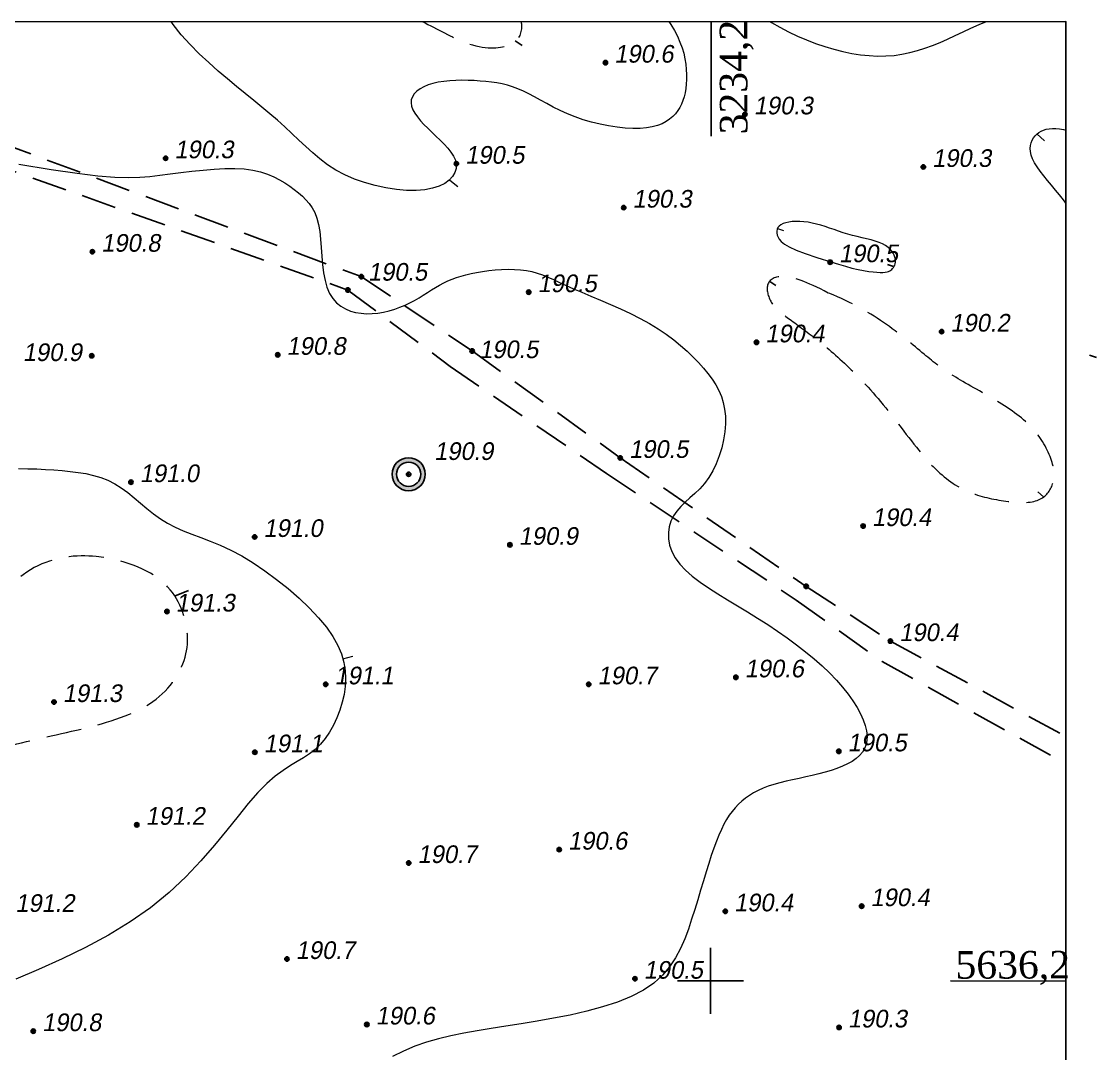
# Model space of a CAD drawing. Header units: millimetres. Extents: x 0 to 6474735, y 0 to 11273163.
# Drawn here: x 3234075.1 to 3234270, y 5636186.8 to 5636374 of the extents above; entities that cross this region are included whole.
import ezdxf
from ezdxf.enums import TextEntityAlignment as Align

# ---------------------------------------------------------------- set-up
doc = ezdxf.new("R2010")
doc.units = ezdxf.units.MM
doc.header["$PDMODE"] = 32
doc.header["$PDSIZE"] = 0.8
doc.linetypes.add('DASHED2', pattern=[9.525, 6.35, -3.175])
for name, color, linetype in [('ВЫСОТЫ', 7, 'Continuous'), ('ЗАРАМОЧНОЕ ОФ.', 7, 'Continuous'), ('кресты', 7, 'Continuous'), ('ОШИБКИ', 7, 'Continuous'), ('ПИКЕТЫ', 7, 'Continuous'), ('ПРОМЫШЛЕННЫЕ', 7, 'Continuous'), ('ПУНКТЫ', 7, 'Continuous'), ('РЕЛЬЕФ', 7, 'Continuous'), ('ТОКА_СТ', 1, 'Continuous')]:
    doc.layers.add(name, color=color, linetype=linetype)
doc.styles.add('grad', font='grad.shx')
doc.styles.add('universw', font='universw.shx', dxfattribs={"oblique": 10})
doc.styles.add('user', font='symeteo.shx', dxfattribs={"height": 2.5})

# ---------------------------------------------------------------- blocks, each defined once
blk = doc.blocks.new('89_1')
h = blk.add_hatch(color=256)
h.paths.add_polyline_path([(-1.5, 0, 1), (1.5, 0, 1)])
h.paths.add_polyline_path([(1.1, 0, -1), (-1.1, 0, -1)], flags=16)
h.paths.add_polyline_path([(0.062, 0, -1), (-0.062, 0, -1)], flags=0)
for radius in [1.5, 1.1, 0.0622]:
    blk.add_circle((0, 0), radius)
at = {"color": 7, "linetype": 'Continuous', "style": 'grad', "oblique": 10, "width": 0.7}
for tag, p in [('P37', (6.482, 0.163)), ('P4', (6.45, -2.939))]:
    blk.add_attdef(tag, text='', height=2.5, dxfattribs=at).set_placement(p, align=Align.CENTER)
at = {"color": 7, "linetype": 'Continuous', "style": 'user', "flags": 8}
blk.add_attdef('ddddd', (2.533, -1.136), '', height=2.5, dxfattribs=at)
blk = doc.blocks.new('piket')
at = {"layer": 'ПИКЕТЫ', "linetype": 'Continuous'}
h = blk.add_hatch(color=7, dxfattribs=at)
edge = h.paths.add_edge_path()
edge.add_arc((0, 0), 0.3, 0, 360)
at = {"layer": 'ПИКЕТЫ', "color": 7, "linetype": 'Continuous'}
blk.add_circle((0, 0), 0.3, dxfattribs=at)
at = {"layer": 'ВЫСОТЫ', "style": 'universw', "oblique": 6}
blk.add_attdef('H', (1.88, -0.23), '', height=2, dxfattribs=at)
at = {"layer": 'ТОКА_СТ', "style": 'universw', "oblique": 6, "flags": 1}
blk.add_attdef('POINT', text='', height=2, dxfattribs=at).set_placement((0, -2.79), align=Align.CENTER)
blk = doc.blocks.new('POINTINV')
at = {"layer": 'ПУНКТЫ', "color": 0, "linetype": 'Continuous'}
blk.add_point((0, 0), dxfattribs=at)
at = {"layer": 'ВЫСОТЫ', "color": 0, "style": 'grad', "width": 0.7}
blk.add_attdef('POINT_H', (1.6, -0.8), '', height=1.65, dxfattribs=at)
at = {"layer": 'ОШИБКИ', "color": 0, "linetype": 'Continuous', "style": 'grad', "width": 0.7, "flags": 1}
blk.add_attdef('POINT_MX', text='', height=1.65, dxfattribs=at).set_placement((-4.2077, 4.453385), align=Align.RIGHT)
blk.add_attdef('POINT_MY', (2.8923, 4.253385), '', height=1.65, dxfattribs=at)

msp = doc.modelspace()

# ---------------------------------------------------------------- linework, layer by layer
at = {"color": 7, "lineweight": 18}
msp.add_lwpolyline([(3233108.398, 5636373.935), (3234264.428, 5636373.965), (3234264.435, 5634883.717), (3233108.432, 5634883.638)], close=True, dxfattribs=at)
at = {"color": 7, "linetype": 'Continuous'}
msp.add_lwpolyline([(3233108.398, 5636373.935), (3234264.428, 5636373.965), (3234264.428, 5634993.959), (3233893.929, 5634993.934), (3233893.929, 5634883.692), (3233108.432, 5634883.692)], close=True, dxfattribs=at)
at = {"layer": 'кресты', "color": 3, "linetype": 'Continuous'}
for p, q in [((3234200, 5636194), (3234200, 5636206)), ((3234194, 5636200), (3234206, 5636200))]:
    msp.add_line(p, q, dxfattribs=at)
at = {"layer": 'кресты', "color": 7, "linetype": 'Continuous'}
msp.add_line((3234243.497, 5636199.98), (3234264.404, 5636199.957), dxfattribs=at)
msp.add_lwpolyline([(3234200.159, 5636353.193), (3234200.159, 5636373.973)], dxfattribs=at)
at = {"layer": 'ПИКЕТЫ', "color": 7, "linetype": 'DASHED2'}
for points in [[(3234030.523, 5636373.959), (3234059.23, 5636351.97), (3234134.29, 5636325.28), (3234152.8, 5636311.42), (3234181.15, 5636292.03), (3234215.56, 5636269.05), (3234231.11, 5636257.9), (3234264.428, 5636239.331)], [(3234038.016, 5636373.959), (3234061.93, 5636355.49), (3234136.72, 5636327.7), (3234156.82, 5636314.22), (3234183.66, 5636294.83), (3234217.34, 5636271.54), (3234232.62, 5636261.61), (3234264.428, 5636244.32)]]:
    msp.add_lwpolyline(points, dxfattribs=at)
at = {"layer": 'ПИКЕТЫ', "color": 34, "linetype": 'Continuous', "lineweight": 13}
for points in [[(3234074.679, 5636348.114), (3234080.485, 5636347.148), (3234085.197, 5636346.456), (3234088.988, 5636346.001), (3234092.031, 5636345.75), (3234094.499, 5636345.667), (3234096.567, 5636345.718), (3234098.407, 5636345.867), (3234100.193, 5636346.08), (3234102.063, 5636346.324), (3234104.016, 5636346.578), (3234106.018, 5636346.822), (3234108.032, 5636347.037), (3234110.024, 5636347.204), (3234111.957, 5636347.304), (3234113.796, 5636347.318), (3234115.505, 5636347.228), (3234117.058, 5636347.018), (3234118.46, 5636346.702), (3234119.728, 5636346.295), (3234120.875, 5636345.815), (3234121.917, 5636345.279), (3234122.868, 5636344.704), (3234123.743, 5636344.106), (3234124.558, 5636343.503), (3234125.324, 5636342.905), (3234126.039, 5636342.297), (3234126.697, 5636341.657), (3234127.294, 5636340.961), (3234127.825, 5636340.188), (3234128.284, 5636339.315), (3234128.665, 5636338.321), (3234128.965, 5636337.183), (3234129.182, 5636335.889), (3234129.339, 5636334.471), (3234129.461, 5636332.973), (3234129.576, 5636331.437), (3234129.71, 5636329.905), (3234129.889, 5636328.421), (3234130.141, 5636327.028), (3234130.491, 5636325.767), (3234130.96, 5636324.673), (3234131.541, 5636323.744), (3234132.222, 5636322.97), (3234132.99, 5636322.341), (3234133.832, 5636321.845), (3234134.735, 5636321.472), (3234135.686, 5636321.212), (3234136.673, 5636321.055), (3234137.683, 5636320.989), (3234138.708, 5636321.009), (3234139.737, 5636321.106), (3234140.763, 5636321.275), (3234141.777, 5636321.508), (3234142.769, 5636321.799), (3234143.732, 5636322.14), (3234144.657, 5636322.525), (3234145.536, 5636322.947), (3234146.375, 5636323.397), (3234147.18, 5636323.865), (3234147.956, 5636324.343), (3234148.712, 5636324.822), (3234149.452, 5636325.292), (3234150.184, 5636325.745), (3234150.914, 5636326.171), (3234151.649, 5636326.564), (3234152.396, 5636326.922), (3234153.165, 5636327.249), (3234153.963, 5636327.547), (3234154.799, 5636327.816), (3234155.682, 5636328.059), (3234156.619, 5636328.279), (3234157.619, 5636328.476), (3234158.686, 5636328.652), (3234159.806, 5636328.802), (3234160.962, 5636328.92), (3234162.136, 5636328.999), (3234163.31, 5636329.034), (3234164.466, 5636329.018), (3234165.586, 5636328.945), (3234166.653, 5636328.809), (3234167.657, 5636328.606), (3234168.619, 5636328.336), (3234169.57, 5636328.004), (3234170.539, 5636327.612), (3234171.557, 5636327.164), (3234172.654, 5636326.661), (3234173.859, 5636326.109), (3234175.202, 5636325.508), (3234176.703, 5636324.864), (3234178.337, 5636324.176), (3234180.068, 5636323.446), (3234181.861, 5636322.675), (3234183.681, 5636321.865), (3234185.49, 5636321.017), (3234187.256, 5636320.131), (3234188.94, 5636319.209), (3234190.516, 5636318.254), (3234191.98, 5636317.27), (3234193.339, 5636316.264), (3234194.597, 5636315.243), (3234195.759, 5636314.212), (3234196.829, 5636313.18), (3234197.814, 5636312.151), (3234198.719, 5636311.132), (3234199.545, 5636310.127), (3234200.29, 5636309.125), (3234200.947, 5636308.112), (3234201.51, 5636307.073), (3234201.973, 5636305.995), (3234202.33, 5636304.864), (3234202.576, 5636303.665), (3234202.705, 5636302.385), (3234202.711, 5636301.017), (3234202.599, 5636299.583), (3234202.373, 5636298.113), (3234202.038, 5636296.637), (3234201.599, 5636295.185), (3234201.061, 5636293.787), (3234200.429, 5636292.472), (3234199.708, 5636291.271), (3234198.906, 5636290.203), (3234198.048, 5636289.25), (3234197.162, 5636288.382), (3234196.277, 5636287.572), (3234195.42, 5636286.79), (3234194.62, 5636286.007), (3234193.904, 5636285.196), (3234193.302, 5636284.326), (3234192.838, 5636283.377), (3234192.525, 5636282.357), (3234192.375, 5636281.28), (3234192.398, 5636280.161), (3234192.605, 5636279.015), (3234193.006, 5636277.857), (3234193.612, 5636276.702), (3234194.434, 5636275.565), (3234195.475, 5636274.456), (3234196.714, 5636273.372), (3234198.123, 5636272.305), (3234199.672, 5636271.245), (3234201.335, 5636270.185), (3234203.083, 5636269.117), (3234204.887, 5636268.032), (3234206.719, 5636266.922), (3234208.553, 5636265.781), (3234210.374, 5636264.61), (3234212.167, 5636263.412), (3234213.919, 5636262.19), (3234215.617, 5636260.947), (3234217.247, 5636259.687), (3234218.795, 5636258.411), (3234220.248, 5636257.124), (3234221.594, 5636255.83), (3234222.828, 5636254.536), (3234223.947, 5636253.253), (3234224.947, 5636251.99), (3234225.826, 5636250.756), (3234226.58, 5636249.561), (3234227.206, 5636248.415), (3234227.701, 5636247.326), (3234228.062, 5636246.304), (3234228.292, 5636245.347), (3234228.391, 5636244.454), (3234228.363, 5636243.622), (3234228.21, 5636242.85), (3234227.934, 5636242.135), (3234227.537, 5636241.476), (3234227.022, 5636240.87), (3234226.392, 5636240.315), (3234225.656, 5636239.808), (3234224.826, 5636239.345), (3234223.912, 5636238.921), (3234222.925, 5636238.533), (3234221.875, 5636238.177), (3234220.774, 5636237.849), (3234219.631, 5636237.545), (3234218.459, 5636237.26), (3234217.269, 5636236.989), (3234216.075, 5636236.725), (3234214.89, 5636236.462), (3234213.725, 5636236.192), (3234212.595, 5636235.91), (3234211.512, 5636235.608), (3234210.489, 5636235.281), (3234209.536, 5636234.923), (3234208.651, 5636234.531), (3234207.828, 5636234.105), (3234207.064, 5636233.642), (3234206.353, 5636233.142), (3234205.69, 5636232.603), (3234205.07, 5636232.024), (3234204.488, 5636231.404), (3234203.939, 5636230.74), (3234203.419, 5636230.024), (3234202.922, 5636229.246), (3234202.443, 5636228.396), (3234201.978, 5636227.466), (3234201.522, 5636226.444), (3234201.069, 5636225.322), (3234200.615, 5636224.09), (3234200.156, 5636222.742), (3234199.688, 5636221.289), (3234199.21, 5636219.744), (3234198.719, 5636218.123), (3234198.214, 5636216.44), (3234197.692, 5636214.709), (3234197.152, 5636212.944), (3234196.59, 5636211.16), (3234196, 5636209.372), (3234195.346, 5636207.599), (3234194.588, 5636205.858), (3234193.687, 5636204.17), (3234192.602, 5636202.553), (3234191.294, 5636201.027), (3234189.721, 5636199.61), (3234187.844, 5636198.321), (3234185.64, 5636197.175), (3234183.152, 5636196.163), (3234180.441, 5636195.274), (3234177.569, 5636194.493), (3234174.595, 5636193.808), (3234171.582, 5636193.207), (3234168.589, 5636192.676), (3234165.678, 5636192.203), (3234162.898, 5636191.773), (3234160.249, 5636191.365), (3234157.718, 5636190.957), (3234155.295, 5636190.527), (3234152.968, 5636190.051), (3234150.725, 5636189.508), (3234148.553, 5636188.874), (3234146.443, 5636188.129), (3234144.384, 5636187.255), (3234142.382, 5636186.269)], [(3234074.6, 5636292.9), (3234076.305, 5636292.879), (3234077.933, 5636292.823), (3234079.501, 5636292.742), (3234081.024, 5636292.642), (3234082.519, 5636292.529), (3234083.984, 5636292.391), (3234085.417, 5636292.212), (3234086.817, 5636291.976), (3234088.181, 5636291.667), (3234089.505, 5636291.27), (3234090.789, 5636290.769), (3234092.028, 5636290.148), (3234093.224, 5636289.398), (3234094.39, 5636288.544), (3234095.541, 5636287.618), (3234096.692, 5636286.649), (3234097.859, 5636285.67), (3234099.057, 5636284.713), (3234100.303, 5636283.808), (3234101.611, 5636282.987), (3234102.995, 5636282.269), (3234104.459, 5636281.625), (3234106.006, 5636281.016), (3234107.637, 5636280.4), (3234109.355, 5636279.736), (3234111.162, 5636278.983), (3234113.059, 5636278.102), (3234115.05, 5636277.05), (3234117.127, 5636275.801), (3234119.253, 5636274.376), (3234121.379, 5636272.811), (3234123.46, 5636271.141), (3234125.448, 5636269.401), (3234127.297, 5636267.628), (3234128.959, 5636265.855), (3234130.387, 5636264.118), (3234131.545, 5636262.445), (3234132.445, 5636260.834), (3234133.106, 5636259.276), (3234133.551, 5636257.761), (3234133.8, 5636256.279), (3234133.875, 5636254.823), (3234133.798, 5636253.381), (3234133.589, 5636251.945), (3234133.267, 5636250.51), (3234132.84, 5636249.09), (3234132.314, 5636247.705), (3234131.693, 5636246.374), (3234130.984, 5636245.115), (3234130.19, 5636243.949), (3234129.318, 5636242.893), (3234128.373, 5636241.968), (3234127.358, 5636241.177), (3234126.271, 5636240.469), (3234125.107, 5636239.775), (3234123.861, 5636239.029), (3234122.529, 5636238.164), (3234121.106, 5636237.112), (3234119.588, 5636235.806), (3234117.971, 5636234.178), (3234116.244, 5636232.185), (3234114.381, 5636229.874), (3234112.35, 5636227.316), (3234110.118, 5636224.58), (3234107.654, 5636221.738), (3234104.925, 5636218.859), (3234101.899, 5636216.014), (3234098.544, 5636213.273), (3234094.848, 5636210.695), (3234090.881, 5636208.288), (3234086.731, 5636206.051), (3234082.488, 5636203.981), (3234078.24, 5636202.075), (3234074.079, 5636200.329)]]:
    msp.add_lwpolyline(points, dxfattribs=at)
at = {"layer": 'ПИКЕТЫ', "color": 34, "linetype": 'DASHED2', "lineweight": 9}
msp.add_open_spline([(3234073.5, 5636271.98), (3234080.096, 5636278.572), (3234098.21, 5636276.529), (3234105.103, 5636267.724), (3234105.886, 5636257.993), (3234098.949, 5636248.934), (3234084.179, 5636245.131), (3234069.521, 5636242.112), (3234058.444, 5636237.19), (3234047.077, 5636231.008), (3234036.089, 5636231.392), (3234028.722, 5636237.321), (3234028.327, 5636246.198), (3234040.761, 5636253.498), (3234055.293, 5636255.637), (3234066.348, 5636264.273), (3234073.5, 5636271.98)], degree=3, dxfattribs=at)
at = {"layer": 'РЕЛЬЕФ', "color": 34, "linetype": 'Continuous', "lineweight": 13}
for points in [[(3234192.465, 5636373.963), (3234192.832, 5636373.404), (3234193.462, 5636372.342), (3234194.013, 5636371.292), (3234194.48, 5636370.251), (3234194.86, 5636369.22), (3234195.158, 5636368.201), (3234195.381, 5636367.2), (3234195.534, 5636366.221), (3234195.627, 5636365.268), (3234195.664, 5636364.346), (3234195.653, 5636363.459), (3234195.602, 5636362.612), (3234195.514, 5636361.808), (3234195.389, 5636361.046), (3234195.222, 5636360.325), (3234195.011, 5636359.642), (3234194.751, 5636358.995), (3234194.439, 5636358.383), (3234194.072, 5636357.803), (3234193.645, 5636357.253), (3234193.156, 5636356.734), (3234192.595, 5636356.251), (3234191.954, 5636355.813), (3234191.224, 5636355.426), (3234190.398, 5636355.1), (3234189.465, 5636354.841), (3234188.419, 5636354.658), (3234187.249, 5636354.559), (3234185.953, 5636354.55), (3234184.553, 5636354.628), (3234183.074, 5636354.788), (3234181.545, 5636355.026), (3234179.991, 5636355.339), (3234178.441, 5636355.72), (3234176.92, 5636356.166), (3234175.456, 5636356.672), (3234174.07, 5636357.232), (3234172.76, 5636357.831), (3234171.519, 5636358.454), (3234170.339, 5636359.083), (3234169.214, 5636359.702), (3234168.136, 5636360.295), (3234167.098, 5636360.845), (3234166.092, 5636361.337), (3234165.111, 5636361.758), (3234164.147, 5636362.11), (3234163.191, 5636362.401), (3234162.235, 5636362.637), (3234161.271, 5636362.826), (3234160.29, 5636362.975), (3234159.284, 5636363.09), (3234158.245, 5636363.179), (3234157.167, 5636363.247), (3234156.063, 5636363.289), (3234154.947, 5636363.302), (3234153.834, 5636363.28), (3234152.739, 5636363.217), (3234151.678, 5636363.108), (3234150.664, 5636362.949), (3234149.714, 5636362.734), (3234148.84, 5636362.459), (3234148.055, 5636362.127), (3234147.366, 5636361.743), (3234146.786, 5636361.311), (3234146.322, 5636360.836), (3234145.985, 5636360.323), (3234145.784, 5636359.775), (3234145.73, 5636359.198), (3234145.828, 5636358.595), (3234146.065, 5636357.97), (3234146.426, 5636357.325), (3234146.893, 5636356.663), (3234147.451, 5636355.987), (3234148.082, 5636355.298), (3234148.771, 5636354.6), (3234149.502, 5636353.896), (3234150.255, 5636353.187), (3234151.005, 5636352.473), (3234151.726, 5636351.755), (3234152.389, 5636351.031), (3234152.968, 5636350.301), (3234153.435, 5636349.566), (3234153.763, 5636348.823), (3234153.924, 5636348.074), (3234153.896, 5636347.32), (3234153.673, 5636346.578), (3234153.256, 5636345.867), (3234152.644, 5636345.207), (3234151.837, 5636344.616), (3234150.835, 5636344.114), (3234149.637, 5636343.721), (3234148.243, 5636343.455), (3234146.66, 5636343.332), (3234144.923, 5636343.351), (3234143.077, 5636343.507), (3234141.164, 5636343.795), (3234139.228, 5636344.21), (3234137.311, 5636344.747), (3234135.458, 5636345.401), (3234133.711, 5636346.167), (3234132.102, 5636347.039), (3234130.616, 5636348.002), (3234129.229, 5636349.042), (3234127.915, 5636350.144), (3234126.647, 5636351.292), (3234125.401, 5636352.472), (3234124.15, 5636353.668), (3234122.87, 5636354.865), (3234121.538, 5636356.052), (3234120.152, 5636357.237), (3234118.714, 5636358.433), (3234117.224, 5636359.651), (3234115.685, 5636360.904), (3234114.099, 5636362.203), (3234112.466, 5636363.562), (3234110.788, 5636364.993), (3234109.073, 5636366.506), (3234107.357, 5636368.103), (3234105.68, 5636369.789), (3234104.084, 5636371.563), (3234102.611, 5636373.428), (3234102.255, 5636373.961)], [(3234152.747, 5636345.2), (3234154.223, 5636344.071)], [(3234221.833, 5636330.406), (3234223.186, 5636329.956), (3234224.461, 5636329.577), (3234225.652, 5636329.264), (3234226.755, 5636329.011), (3234227.764, 5636328.813), (3234228.676, 5636328.665), (3234229.484, 5636328.561), (3234230.184, 5636328.496), (3234230.775, 5636328.466), (3234231.266, 5636328.467), (3234231.671, 5636328.498), (3234232.003, 5636328.557), (3234232.274, 5636328.641), (3234232.498, 5636328.749), (3234232.689, 5636328.878), (3234232.858, 5636329.026), (3234233.017, 5636329.191), (3234233.164, 5636329.374), (3234233.293, 5636329.577), (3234233.4, 5636329.798), (3234233.481, 5636330.041), (3234233.529, 5636330.305), (3234233.542, 5636330.592), (3234233.513, 5636330.902), (3234233.438, 5636331.235), (3234233.312, 5636331.584), (3234233.129, 5636331.944), (3234232.886, 5636332.305), (3234232.575, 5636332.662), (3234232.194, 5636333.006), (3234231.735, 5636333.33), (3234231.195, 5636333.627), (3234230.571, 5636333.892), (3234229.873, 5636334.131), (3234229.115, 5636334.349), (3234228.31, 5636334.556), (3234227.471, 5636334.758), (3234226.611, 5636334.963), (3234225.744, 5636335.179), (3234224.883, 5636335.413), (3234224.038, 5636335.669), (3234223.21, 5636335.942), (3234222.397, 5636336.223), (3234221.595, 5636336.503), (3234220.803, 5636336.772), (3234220.019, 5636337.022), (3234219.239, 5636337.245), (3234218.461, 5636337.43), (3234217.686, 5636337.57), (3234216.921, 5636337.665), (3234216.178, 5636337.716), (3234215.467, 5636337.723), (3234214.799, 5636337.686), (3234214.184, 5636337.606), (3234213.633, 5636337.484), (3234213.158, 5636337.321), (3234212.766, 5636337.117), (3234212.457, 5636336.876), (3234212.23, 5636336.602), (3234212.082, 5636336.298), (3234212.012, 5636335.969), (3234212.017, 5636335.619), (3234212.095, 5636335.25), (3234212.244, 5636334.868), (3234212.475, 5636334.472), (3234212.845, 5636334.053), (3234213.426, 5636333.597), (3234214.289, 5636333.092), (3234215.505, 5636332.525), (3234217.145, 5636331.882), (3234219.279, 5636331.15), (3234221.979, 5636330.316)], [(3234212.144, 5636336.438), (3234213.261, 5636336.087)], [(3234133.351, 5636258.393), (3234135.19, 5636258.88), (3234135.19, 5636258.88)]]:
    msp.add_lwpolyline(points, dxfattribs=at)
at = {"layer": 'РЕЛЬЕФ', "color": 34, "linetype": 'Continuous', "lineweight": 18}
for points in [[(3234210.835, 5636373.964), (3234211.094, 5636373.795), (3234212.593, 5636372.918), (3234214.155, 5636372.095), (3234215.765, 5636371.328), (3234217.407, 5636370.624), (3234219.066, 5636369.986), (3234220.726, 5636369.42), (3234222.374, 5636368.929), (3234224.005, 5636368.517), (3234225.617, 5636368.185), (3234227.206, 5636367.937), (3234228.77, 5636367.775), (3234230.305, 5636367.701), (3234231.81, 5636367.718), (3234233.28, 5636367.828), (3234234.716, 5636368.033), (3234236.123, 5636368.324), (3234237.508, 5636368.693), (3234238.879, 5636369.133), (3234240.244, 5636369.633), (3234241.609, 5636370.187), (3234242.983, 5636370.784), (3234244.372, 5636371.417), (3234245.784, 5636372.076), (3234247.221, 5636372.744), (3234248.685, 5636373.404), (3234250.003, 5636373.965)], [(3234264.428, 5636341.049), (3234263.963, 5636341.629), (3234263.247, 5636342.524), (3234262.523, 5636343.41), (3234261.796, 5636344.288), (3234261.085, 5636345.151), (3234260.407, 5636345.995), (3234259.78, 5636346.815), (3234259.221, 5636347.605), (3234258.748, 5636348.36), (3234258.378, 5636349.076), (3234258.125, 5636349.748), (3234257.981, 5636350.375), (3234257.938, 5636350.959), (3234257.983, 5636351.499), (3234258.106, 5636351.997), (3234258.296, 5636352.451), (3234258.543, 5636352.864), (3234258.836, 5636353.236), (3234259.166, 5636353.566), (3234259.533, 5636353.853), (3234259.938, 5636354.096), (3234260.384, 5636354.292), (3234260.871, 5636354.438), (3234261.402, 5636354.535), (3234261.979, 5636354.578), (3234262.602, 5636354.567), (3234263.274, 5636354.5), (3234263.989, 5636354.373), (3234264.428, 5636354.263)], [(3234259.165, 5636353.577), (3234260.538, 5636352.345)]]:
    msp.add_lwpolyline(points, dxfattribs=at)
at = {"layer": 'РЕЛЬЕФ', "color": 34, "linetype": 'Continuous'}
for points in [[(3234164.585, 5636370.494), (3234165.874, 5636369.635)], [(3234233.205, 5636329.548), (3234232.118, 5636329.892)], [(3234210.744, 5636326.808), (3234211.825, 5636326.087)], [(3234268.68, 5636313.49), (3234269.967, 5636313.055)], [(3234260.378, 5636287.797), (3234259.305, 5636288.666)], [(3234102.879, 5636269.748), (3234105.374, 5636270.817)]]:
    msp.add_lwpolyline(points, dxfattribs=at)
at = {"layer": 'РЕЛЬЕФ', "color": 34, "linetype": 'DASHED2', "lineweight": 9}
msp.add_open_spline([(3234147.777, 5636373.962), (3234150.525, 5636372.589), (3234157.577, 5636368.62), (3234164.258, 5636369.317), (3234165.872, 5636371.517), (3234165.814, 5636373.498), (3234165.736, 5636373.962)], degree=3, knots=[3.3716028, 3.3716028, 3.3716028, 3.3716028, 4, 5, 6, 6.2870573, 6.2870573, 6.2870573, 6.2870573], dxfattribs=at)
msp.add_open_spline([(3234221.338, 5636324.733), (3234217.406, 5636326.849), (3234212.325, 5636328.542), (3234209.603, 5636326.245), (3234211.176, 5636322.314), (3234213.112, 5636320.863), (3234218.495, 5636316.994), (3234224.484, 5636312.096), (3234231.682, 5636304.417), (3234239.339, 5636293.681), (3234245.452, 5636288.737), (3234252.184, 5636287.021), (3234259.328, 5636286.334), (3234262.144, 5636289.287), (3234262.625, 5636293.2), (3234259.396, 5636299.998), (3234252.734, 5636304.872), (3234243.598, 5636309.747), (3234239.614, 5636312.837), (3234232.333, 5636319.085), (3234225.739, 5636322.999), (3234221.48, 5636324.715)], degree=3, dxfattribs=at)

# ---------------------------------------------------------------- block references
at = {"layer": 'ПИКЕТЫ', "color": 4}
ref = msp.add_blockref('piket', (3234180.97, 5636366.51, 190.59), dxfattribs=dict(at, xscale=1.333333333333333, yscale=1.333333333333333, zscale=1.333333333333333))
ref.add_attrib('H', '190.6', (3234182.57, 5636366.51, 190.59), dxfattribs={"layer": 'ВЫСОТЫ', "height": 3.2, "style": 'universw', "oblique": 10})
ref = msp.add_blockref('piket', (3234206.25, 5636357.13, 190.26), dxfattribs=dict(at, xscale=1.333333333333333, yscale=1.333333333333333, zscale=1.333333333333333))
ref.add_attrib('H', '190.3', (3234207.85, 5636357.13, 190.26), dxfattribs={"layer": 'ВЫСОТЫ', "height": 3.2, "style": 'universw', "oblique": 10})
ref = msp.add_blockref('piket', (3234101.25, 5636349.17, 190.3), dxfattribs=dict(at, xscale=1.333333333333333, yscale=1.333333333333333, zscale=1.333333333333333))
ref.add_attrib('H', '190.3', (3234102.85, 5636349.17, 190.3), dxfattribs={"layer": 'ВЫСОТЫ', "height": 3.2, "style": 'universw', "oblique": 10})
ref = msp.add_blockref('piket', (3234153.95, 5636348.18, 190.5), dxfattribs=dict(at, xscale=1.333333333333333, yscale=1.333333333333333, zscale=1.333333333333333))
ref.add_attrib('H', '190.5', (3234155.55, 5636348.18, 190.5), dxfattribs={"layer": 'ВЫСОТЫ', "height": 3.2, "style": 'universw', "oblique": 10})
ref = msp.add_blockref('piket', (3234238.58, 5636347.6, 190.28), dxfattribs=dict(at, xscale=1.333333333333333, yscale=1.333333333333333, zscale=1.333333333333333))
ref.add_attrib('H', '190.3', (3234240.18, 5636347.6, 190.28), dxfattribs={"layer": 'ВЫСОТЫ', "height": 3.2, "style": 'universw', "oblique": 10})
ref = msp.add_blockref('piket', (3234184.28, 5636340.22, 190.25), dxfattribs=dict(at, xscale=1.333333333333333, yscale=1.333333333333333, zscale=1.333333333333333))
ref.add_attrib('H', '190.3', (3234185.88, 5636340.22, 190.25), dxfattribs={"layer": 'ВЫСОТЫ', "height": 3.2, "style": 'universw', "oblique": 10})
ref = msp.add_blockref('piket', (3234087.98, 5636332.22, 190.81), dxfattribs=dict(at, xscale=1.333333333333333, yscale=1.333333333333333, zscale=1.333333333333333))
ref.add_attrib('H', '190.8', (3234089.58, 5636332.22, 190.81), dxfattribs={"layer": 'ВЫСОТЫ', "height": 3.2, "style": 'universw', "oblique": 10})
ref = msp.add_blockref('piket', (3234221.69, 5636330.32, 190.5), dxfattribs=dict(at, xscale=1.333333333333333, yscale=1.333333333333333, zscale=1.333333333333333))
ref.add_attrib('H', '190.5', (3234223.29, 5636330.32, 190.5), dxfattribs={"layer": 'ВЫСОТЫ', "height": 3.2, "style": 'universw', "oblique": 10})
ref = msp.add_blockref('piket', (3234136.72, 5636327.7, 190.47), dxfattribs=dict(at, xscale=1.333333333333333, yscale=1.333333333333333, zscale=1.333333333333333))
ref.add_attrib('H', '190.5', (3234137.927, 5636326.971, 190.47), dxfattribs={"layer": 'ВЫСОТЫ', "height": 3.2, "style": 'universw', "oblique": 10})
ref = msp.add_blockref('piket', (3234167.07, 5636324.89, 190.52), dxfattribs=dict(at, xscale=1.333333333333333, yscale=1.333333333333333, zscale=1.333333333333333))
ref.add_attrib('H', '190.5', (3234168.67, 5636324.89, 190.52), dxfattribs={"layer": 'ВЫСОТЫ', "height": 3.2, "style": 'universw', "oblique": 10})
at = {"layer": 'ПИКЕТЫ', "color": 4, "xscale": 1.333333333333333, "yscale": 1.333333333333333, "zscale": 1.333333333333333}
for p in [(3234134.29, 5636325.28, 190.48), (3234217.34, 5636271.54, 190.34)]:
    msp.add_blockref('piket', p, dxfattribs=at)
at = {"layer": 'ПИКЕТЫ', "color": 4}
ref = msp.add_blockref('piket', (3234241.887, 5636317.739, 190.54), dxfattribs=dict(at, xscale=1.333333333333333, yscale=1.333333333333333, zscale=1.333333333333333))
ref.add_attrib('H', '190.2', (3234243.487, 5636317.739, 190.54), dxfattribs={"layer": 'ВЫСОТЫ', "height": 3.2, "style": 'universw', "oblique": 10})
ref = msp.add_blockref('piket', (3234208.34, 5636315.79, 190.37), dxfattribs=dict(at, xscale=1.333333333333333, yscale=1.333333333333333, zscale=1.333333333333333))
ref.add_attrib('H', '190.4', (3234209.94, 5636315.79, 190.37), dxfattribs={"layer": 'ВЫСОТЫ', "height": 3.2, "style": 'universw', "oblique": 10})
ref = msp.add_blockref('piket', (3234087.87, 5636313.35, 190.85), dxfattribs=dict(at, xscale=1.333333333333333, yscale=1.333333333333333, zscale=1.333333333333333))
ref.add_attrib('H', '190.9', (3234075.37, 5636312.395, 190.85), dxfattribs={"layer": 'ВЫСОТЫ', "height": 3.2, "style": 'universw', "oblique": 10})
ref = msp.add_blockref('piket', (3234121.57, 5636313.53, 190.82), dxfattribs=dict(at, xscale=1.333333333333333, yscale=1.333333333333333, zscale=1.333333333333333))
ref.add_attrib('H', '190.8', (3234123.17, 5636313.53, 190.82), dxfattribs={"layer": 'ВЫСОТЫ', "height": 3.2, "style": 'universw', "oblique": 10})
ref = msp.add_blockref('piket', (3234156.82, 5636314.22, 190.53), dxfattribs=dict(at, xscale=1.333333333333333, yscale=1.333333333333333, zscale=1.333333333333333))
ref.add_attrib('H', '190.5', (3234158.076, 5636312.922, 190.53), dxfattribs={"layer": 'ВЫСОТЫ', "height": 3.2, "style": 'universw', "oblique": 10})
ref = msp.add_blockref('piket', (3234183.66, 5636294.83, 190.52), dxfattribs=dict(at, xscale=1.333333333333333, yscale=1.333333333333333, zscale=1.333333333333333))
ref.add_attrib('H', '190.5', (3234185.26, 5636294.83, 190.52), dxfattribs={"layer": 'ВЫСОТЫ', "height": 3.2, "style": 'universw', "oblique": 10})
ref = msp.add_blockref('piket', (3234094.97, 5636290.44, 190.99), dxfattribs=dict(at, xscale=1.333333333333333, yscale=1.333333333333333, zscale=1.333333333333333))
ref.add_attrib('H', '191.0', (3234096.57, 5636290.44, 190.99), dxfattribs={"layer": 'ВЫСОТЫ', "height": 3.2, "style": 'universw', "oblique": 10})
ref = msp.add_blockref('piket', (3234227.67, 5636282.47, 190.4), dxfattribs=dict(at, xscale=1.333333333333333, yscale=1.333333333333333, zscale=1.333333333333333))
ref.add_attrib('H', '190.4', (3234229.27, 5636282.47, 190.4), dxfattribs={"layer": 'ВЫСОТЫ', "height": 3.2, "style": 'universw', "oblique": 10})
ref = msp.add_blockref('piket', (3234117.39, 5636280.5, 190.96), dxfattribs=dict(at, xscale=1.333333333333333, yscale=1.333333333333333, zscale=1.333333333333333))
ref.add_attrib('H', '191.0', (3234118.99, 5636280.5, 190.96), dxfattribs={"layer": 'ВЫСОТЫ', "height": 3.2, "style": 'universw', "oblique": 10})
ref = msp.add_blockref('piket', (3234163.65, 5636279.07, 190.86), dxfattribs=dict(at, xscale=1.333333333333333, yscale=1.333333333333333, zscale=1.333333333333333))
ref.add_attrib('H', '190.9', (3234165.25, 5636279.07, 190.86), dxfattribs={"layer": 'ВЫСОТЫ', "height": 3.2, "style": 'universw', "oblique": 10})
ref = msp.add_blockref('piket', (3234101.49, 5636266.98, 191.3), dxfattribs=dict(at, xscale=1.333333333333333, yscale=1.333333333333333, zscale=1.333333333333333))
ref.add_attrib('H', '191.3', (3234103.09, 5636266.98, 191.3), dxfattribs={"layer": 'ВЫСОТЫ', "height": 3.2, "style": 'universw', "oblique": 10})
ref = msp.add_blockref('piket', (3234232.62, 5636261.61, 190.35), dxfattribs=dict(at, xscale=1.333333333333333, yscale=1.333333333333333, zscale=1.333333333333333))
ref.add_attrib('H', '190.4', (3234234.22, 5636261.61, 190.35), dxfattribs={"layer": 'ВЫСОТЫ', "height": 3.2, "style": 'universw', "oblique": 10})
ref = msp.add_blockref('piket', (3234130.27, 5636253.77, 191.07), dxfattribs=dict(at, xscale=1.333333333333333, yscale=1.333333333333333, zscale=1.333333333333333))
ref.add_attrib('H', '191.1', (3234131.87, 5636253.77, 191.07), dxfattribs={"layer": 'ВЫСОТЫ', "height": 3.2, "style": 'universw', "oblique": 10})
ref = msp.add_blockref('piket', (3234177.946, 5636253.777, 190.54), dxfattribs=dict(at, xscale=1.333333333333333, yscale=1.333333333333333, zscale=1.333333333333333))
ref.add_attrib('H', '190.7', (3234179.546, 5636253.777, 190.54), dxfattribs={"layer": 'ВЫСОТЫ', "height": 3.2, "style": 'universw', "oblique": 10})
ref = msp.add_blockref('piket', (3234204.61, 5636255.04, 190.59), dxfattribs=dict(at, xscale=1.333333333333333, yscale=1.333333333333333, zscale=1.333333333333333))
ref.add_attrib('H', '190.6', (3234206.21, 5636255.04, 190.59), dxfattribs={"layer": 'ВЫСОТЫ', "height": 3.2, "style": 'universw', "oblique": 10})
ref = msp.add_blockref('piket', (3234081.02, 5636250.56, 191.3), dxfattribs=dict(at, xscale=1.333333333333333, yscale=1.333333333333333, zscale=1.333333333333333))
ref.add_attrib('H', '191.3', (3234082.62, 5636250.56, 191.3), dxfattribs={"layer": 'ВЫСОТЫ', "height": 3.2, "style": 'universw', "oblique": 10})
ref = msp.add_blockref('piket', (3234117.43, 5636241.45, 191.13), dxfattribs=dict(at, xscale=1.333333333333333, yscale=1.333333333333333, zscale=1.333333333333333))
ref.add_attrib('H', '191.1', (3234119.03, 5636241.45, 191.13), dxfattribs={"layer": 'ВЫСОТЫ', "height": 3.2, "style": 'universw', "oblique": 10})
ref = msp.add_blockref('piket', (3234223.26, 5636241.62, 190.52), dxfattribs=dict(at, xscale=1.333333333333333, yscale=1.333333333333333, zscale=1.333333333333333))
ref.add_attrib('H', '190.5', (3234224.86, 5636241.62, 190.52), dxfattribs={"layer": 'ВЫСОТЫ', "height": 3.2, "style": 'universw', "oblique": 10})
ref = msp.add_blockref('piket', (3234096.03, 5636228.3, 191.19), dxfattribs=dict(at, xscale=1.333333333333333, yscale=1.333333333333333, zscale=1.333333333333333))
ref.add_attrib('H', '191.2', (3234097.63, 5636228.3, 191.19), dxfattribs={"layer": 'ВЫСОТЫ', "height": 3.2, "style": 'universw', "oblique": 10})
ref = msp.add_blockref('piket', (3234172.59, 5636223.8, 190.57), dxfattribs=dict(at, xscale=1.333333333333333, yscale=1.333333333333333, zscale=1.333333333333333))
ref.add_attrib('H', '190.6', (3234174.19, 5636223.8, 190.57), dxfattribs={"layer": 'ВЫСОТЫ', "height": 3.2, "style": 'universw', "oblique": 10})
ref = msp.add_blockref('piket', (3234145.323, 5636221.37, 190.54), dxfattribs=dict(at, xscale=1.333333333333333, yscale=1.333333333333333, zscale=1.333333333333333))
ref.add_attrib('H', '190.7', (3234146.923, 5636221.37, 190.54), dxfattribs={"layer": 'ВЫСОТЫ', "height": 3.2, "style": 'universw', "oblique": 10})
ref = msp.add_blockref('piket', (3234202.68, 5636212.61, 190.41), dxfattribs=dict(at, xscale=1.333333333333333, yscale=1.333333333333333, zscale=1.333333333333333))
ref.add_attrib('H', '190.4', (3234204.28, 5636212.61, 190.41), dxfattribs={"layer": 'ВЫСОТЫ', "height": 3.2, "style": 'universw', "oblique": 10})
ref = msp.add_blockref('piket', (3234227.403, 5636213.547, 190.54), dxfattribs=dict(at, xscale=1.333333333333333, yscale=1.333333333333333, zscale=1.333333333333333))
ref.add_attrib('H', '190.4', (3234229.003, 5636213.547, 190.54), dxfattribs={"layer": 'ВЫСОТЫ', "height": 3.2, "style": 'universw', "oblique": 10})
ref = msp.add_blockref('piket', (3234072.42, 5636212.51, 191.21), dxfattribs=dict(at, xscale=1.333333333333333, yscale=1.333333333333333, zscale=1.333333333333333))
ref.add_attrib('H', '191.2', (3234074.02, 5636212.51, 191.21), dxfattribs={"layer": 'ВЫСОТЫ', "height": 3.2, "style": 'universw', "oblique": 10})
ref = msp.add_blockref('piket', (3234123.24, 5636203.968, 190.54), dxfattribs=dict(at, xscale=1.333333333333333, yscale=1.333333333333333, zscale=1.333333333333333))
ref.add_attrib('H', '190.7', (3234124.84, 5636203.968, 190.54), dxfattribs={"layer": 'ВЫСОТЫ', "height": 3.2, "style": 'universw', "oblique": 10})
ref = msp.add_blockref('piket', (3234186.31, 5636200.39, 190.51), dxfattribs=dict(at, xscale=1.333333333333333, yscale=1.333333333333333, zscale=1.333333333333333))
ref.add_attrib('H', '190.5', (3234187.91, 5636200.39, 190.51), dxfattribs={"layer": 'ВЫСОТЫ', "height": 3.2, "style": 'universw', "oblique": 10})
ref = msp.add_blockref('piket', (3234137.72, 5636192.09, 190.58), dxfattribs=dict(at, xscale=1.333333333333333, yscale=1.333333333333333, zscale=1.333333333333333))
ref.add_attrib('H', '190.6', (3234139.32, 5636192.09, 190.58), dxfattribs={"layer": 'ВЫСОТЫ', "height": 3.2, "style": 'universw', "oblique": 10})
ref = msp.add_blockref('piket', (3234223.31, 5636191.55, 190.31), dxfattribs=dict(at, xscale=1.333333333333333, yscale=1.333333333333333, zscale=1.333333333333333))
ref.add_attrib('H', '190.3', (3234224.91, 5636191.55, 190.31), dxfattribs={"layer": 'ВЫСОТЫ', "height": 3.2, "style": 'universw', "oblique": 10})
ref = msp.add_blockref('piket', (3234077.268, 5636190.883, 190.54), dxfattribs=dict(at, xscale=1.333333333333333, yscale=1.333333333333333, zscale=1.333333333333333))
ref.add_attrib('H', '190.8', (3234078.868, 5636190.883, 190.54), dxfattribs={"layer": 'ВЫСОТЫ', "height": 3.2, "style": 'universw', "oblique": 10})
at = {"layer": 'ПРОМЫШЛЕННЫЕ', "color": 7, "linetype": 'Continuous', "xscale": 1.999999999782273, "yscale": 1.999999999782273, "zscale": 1.999999999782273, "rotation": 359.9224656965822}
msp.add_blockref('89_1', (3234145.3, 5636291.87), dxfattribs=at)
at = {"layer": 'ПУНКТЫ', "color": 7, "linetype": 'Continuous'}
ref = msp.add_blockref('POINTINV', (3234145.3, 5636291.87), dxfattribs=at)
ref.add_attrib('POINT_H', '190.9', (3234149.925, 5636294.462), dxfattribs={"layer": 'ВЫСОТЫ', "color": 0, "height": 3.2, "style": 'universw', "oblique": 10})

# ---------------------------------------------------------------- texts
at = {"layer": 'ЗАРАМОЧНОЕ ОФ.', "color": 7, "linetype": 'Continuous', "char_height": 5, "width": 18.6959, "attachment_point": 1}
for s, insert, rotation in [('{\\fTimes New Roman|b0|i0|c204|p18;3234,2}', (3234201.704, 5636353.499), 90.1218), ('{\\fTimes New Roman|b0|i0|c204|p18;5636,2}', (3234244.4, 5636205.398), 0.1218)]:
    msp.add_mtext(s, dxfattribs=dict(at, insert=insert, rotation=rotation))

doc.saveas('drawing.dxf')
